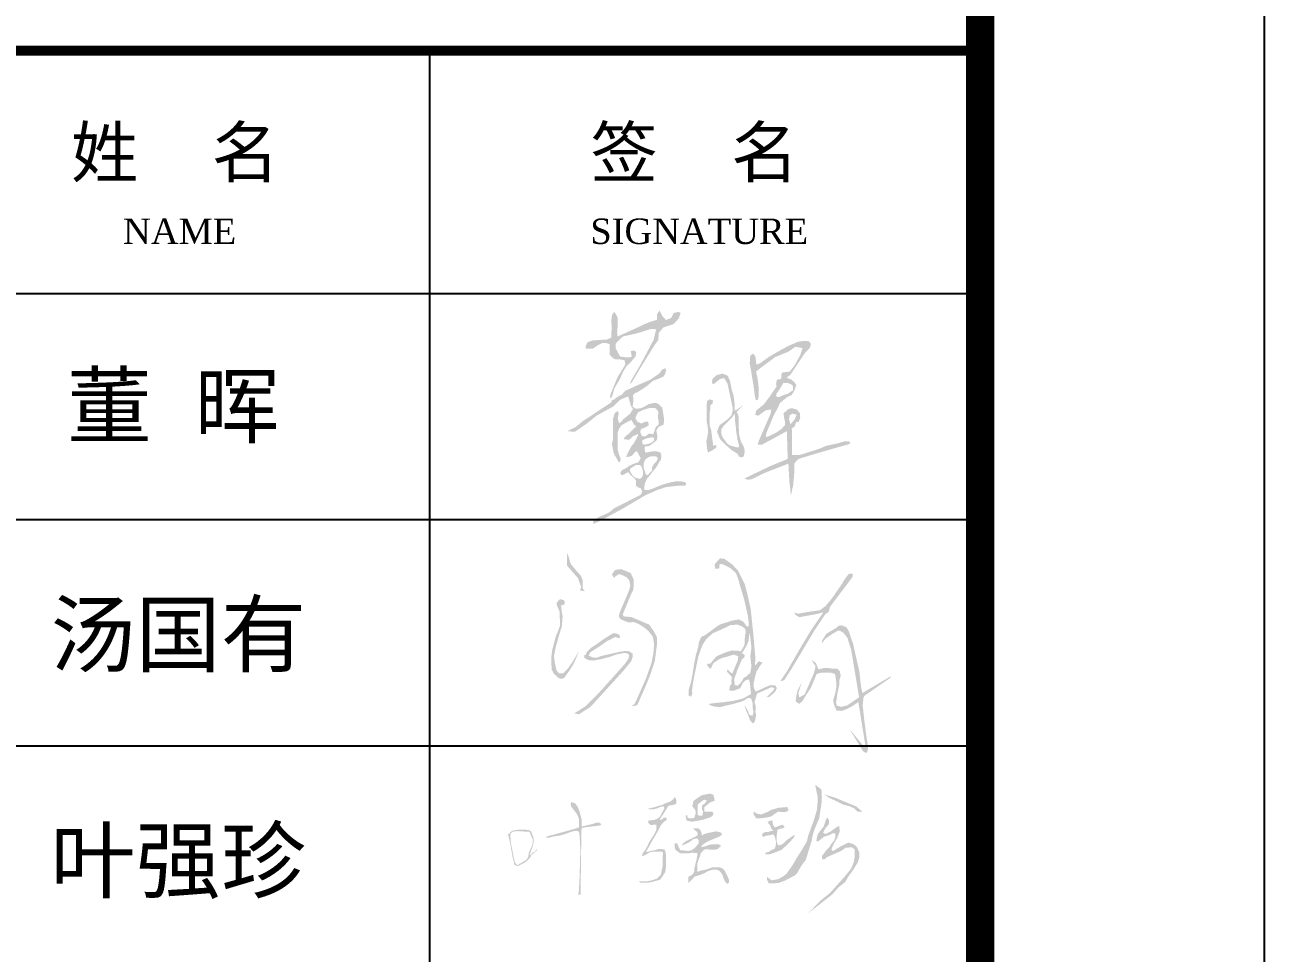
# Model space of a CAD drawing. Extents: x -2746917 to -971774, y -3334247 to -3250358.
# Drawn here: x -2190024 to -2185663, y -3306468 to -3303200 of the extents above; entities that cross this region are included whole.
import ezdxf

# ---------------------------------------------------------------- set-up
doc = ezdxf.new("R2010")
doc.units = 0
doc.header["$LTSCALE"] = 1000
doc.header["$MEASUREMENT"] = 0
doc.layers.get('0').update_dxf_attribs({"linetype": 'CONTINUOUS'})
for name, color, linetype in [('HATCH', 254, 'CONTINUOUS'), ('PUB_TEXT', 7, 'CONTINUOUS'), ('PUB_TITLE', 4, 'CONTINUOUS')]:
    doc.layers.add(name, color=color, linetype=linetype)
doc.layers.add('yichutu', color=7, linetype='CONTINUOUS', true_color=0xffffff, plot=False)
doc.styles.add('GHF', font='times.ttf')
doc.styles.add('STYLE1', font='simhei.ttf', dxfattribs={"width": 0.8})

# ---------------------------------------------------------------- blocks, each defined once
blk = doc.blocks.new('yct-891-420-89100-42000-100-2004.0')
at = {"layer": 'yichutu', "color": 7, "true_color": 0xffffff}
blk.add_lwpolyline([(0, 0), (0, 42000), (89100, 42000), (89100, 0)], close=True, dxfattribs=at)
blk = doc.blocks.new('A$C28727B96')
at = {"layer": 'HATCH'}
h = blk.add_hatch(color=256, dxfattribs=at)
h.paths.add_polyline_path([(821, 7308.6), (826.8, 7290.3), (841.4, 7307.9), (848, 7323.5), (833.4, 7327.6), (824.1, 7322.1)], flags=16)
h.paths.add_polyline_path([(817.2, 7435.5), (801.9, 7436.1), (786, 7410.2), (776, 7396.6), (776, 7387.8), (784.8, 7385.5), (793.1, 7389), (803.9, 7393.7), (814.9, 7396.6), (828.4, 7405.5), (834.9, 7409), (834.9, 7422.5), (833.1, 7428.4)], flags=16)
h.paths.add_polyline_path([(719.2, 7504.8), (706.6, 7500.4), (702.9, 7529.6), (694.8, 7538.9), (684.8, 7532.1), (683, 7504.1), (687.3, 7481.1), (692.3, 7450), (696.6, 7425.1), (700.4, 7393.4), (704.1, 7374.7), (712.2, 7376.6), (714.7, 7390.9), (714.7, 7415.2), (712.8, 7433.2), (709.7, 7457.5), (706, 7470.5), (706.6, 7477.4), (771.9, 7526.5), (819.2, 7545.8), (844.1, 7563.2), (869, 7558.2), (860.9, 7533.9), (841, 7497.9), (824.2, 7476.1), (795.6, 7471.8), (793.1, 7449.4), (778.8, 7447.5), (775.7, 7432.6), (777.5, 7423.3), (753.3, 7387.8), (732.7, 7360.4), (706, 7338.7), (702.2, 7323.1), (713.4, 7320.6), (739, 7339.3), (758.9, 7342.4), (756.4, 7327.5), (714.7, 7231.7), (711, 7218), (725.3, 7218), (813.6, 7265.9), (816.7, 7168.2), (755.1, 7143.1), (674.8, 7104.4), (664.6, 7099.4), (674.3, 7095.3), (688.7, 7096.2), (734, 7118.4), (819, 7151.8), (822.2, 7092.2), (828, 7039.1), (835.8, 7076.7), (840.1, 7122.1), (840.1, 7152.6), (854.3, 7168.2), (917.5, 7187.4), (996.3, 7210.1), (1029.7, 7219.3), (1038.2, 7224.3), (1031.1, 7230.7), (1018.3, 7230.7), (994.9, 7223.6), (952.3, 7214.4), (928.8, 7204.4), (900.4, 7195.2), (870.6, 7185.3), (857.8, 7182.4), (832.3, 7181.7), (831.2, 7220.8), (832.3, 7258.4), (830.9, 7275.4), (842.2, 7283.9), (845.8, 7297.4), (855.7, 7299.5), (860.7, 7313), (859.3, 7329.3), (848.6, 7342.1), (833.7, 7346.3), (826.6, 7346.3), (816.7, 7342.1), (801.7, 7328.6), (804.6, 7309.4), (807.4, 7297.4), (807.4, 7288.2), (794.6, 7273.3), (777.6, 7261.9), (752.8, 7249.1), (739.3, 7244.9), (741.4, 7259.1), (768, 7322.8), (780.2, 7345.2), (789.9, 7365.9), (817.1, 7387.5), (830.4, 7392.6), (840.5, 7409.9), (846.9, 7428.4), (839.4, 7438.8), (829.6, 7447.5), (812.8, 7454.4), (827.2, 7465.4), (839.3, 7484.5), (857.3, 7511.3), (872.7, 7534.7), (881.6, 7545.9), (893.3, 7558.1), (897.5, 7567.5), (897.5, 7574.9), (890.5, 7582.4), (875, 7583.8), (852.1, 7580.6), (835.3, 7573.1), (818.4, 7565.6), (788.9, 7549.7), (772.1, 7539.9), (749.8, 7526.9), (730.9, 7513.2)])
h.paths.add_polyline_path([(629.1, 7327.7), (621.8, 7315.1), (601.2, 7294.4), (590.1, 7283.4), (582.5, 7271.3), (582.5, 7258.7), (586.9, 7245.5), (597.1, 7231.5), (604.7, 7221.1), (616.8, 7214.2), (636.2, 7209.5), (644.4, 7209.5), (645.4, 7215.2), (639.9, 7235.3), (638.6, 7244.8), (635.5, 7264.2), (634.5, 7270), (634.5, 7277.8), (632.8, 7289.7), (630.8, 7306.7), (630.8, 7317.2)], flags=16)
h.paths.add_polyline_path([(553.8, 7430.3), (559.4, 7434.2), (578.5, 7449.6), (593, 7452.7), (604.8, 7433.1), (613.1, 7394.4), (622.4, 7351.1), (622.4, 7336.2), (618.5, 7321.4), (604, 7307), (576.4, 7286.6), (567.7, 7263.4), (578.5, 7238.2), (600.2, 7216), (618.8, 7199.5), (641, 7185.6), (644.4, 7176.6), (655.6, 7172.8), (662.7, 7179.1), (665.2, 7194.9), (664, 7206.2), (659, 7217.5), (652.7, 7227), (648.6, 7241.6), (646, 7253.3), (644.8, 7266.7), (644.4, 7280), (644.4, 7297.9), (644.4, 7313.4), (640.2, 7328.8), (636.9, 7333.8), (645.2, 7342.1), (659.8, 7357.4), (639.7, 7342.8), (630.5, 7338.2), (630.2, 7358.8), (626, 7391.7), (620.6, 7408.4), (615.6, 7432.2), (613.1, 7444.7), (605.2, 7461.1), (588.4, 7468.3), (568.7, 7464), (562.2, 7460.2), (551.9, 7450), (550, 7438.9)])
h.paths.add_polyline_path([(547.2, 7270.3), (554.4, 7215), (565.6, 7217.1), (565.6, 7207.9), (551.3, 7198.2), (535.9, 7191), (532.9, 7203.3), (530.3, 7229.4), (535.9, 7259), (535.4, 7280.5), (531.9, 7297.4), (531.3, 7331.6), (531.3, 7356.2), (532.9, 7372.5), (543.1, 7377.7), (553.9, 7374.1), (551.8, 7362.8), (544.1, 7356.7), (544.1, 7342.4), (542.1, 7329.6), (541.6, 7306.6), (542.1, 7285.6)])
h.paths.add_polyline_path([(330.4, 7118.8), (323.5, 7110.5), (317, 7114.7), (315, 7121), (312.8, 7127.9), (310.6, 7134.4), (309.5, 7140.9), (309.5, 7145.4), (310.1, 7152.2), (311.2, 7157.1), (314.1, 7163.5), (316.6, 7167.3), (322, 7171.3), (327.9, 7174.6), (333.9, 7176.9), (345.2, 7177.9), (348.4, 7177.9), (353.5, 7176.5), (356.3, 7175.1), (359.4, 7169.8), (357.4, 7164.9), (354.6, 7159.2), (349.4, 7154.2), (344.4, 7147.9), (339.5, 7137.9), (339.5, 7131.6), (338.3, 7126.8)], flags=16)
h.paths.add_polyline_path([(302, 7140.8), (297, 7147.4), (280.5, 7146.1), (273.3, 7140.8), (265.8, 7136.5), (261.1, 7131.5), (263, 7121.8), (266.7, 7116.2), (272.7, 7107.7), (281.1, 7101.8), (296.4, 7098.1), (301.7, 7101.5), (306.4, 7109), (307.4, 7118.7), (306.7, 7127.7)], flags=16)
h.paths.add_polyline_path([(333.5, 7243.5), (325.6, 7242.2), (311.9, 7237.3), (305.3, 7233.7), (304.5, 7228.2), (306.2, 7219.7), (314.9, 7218.6), (325.1, 7220.8), (336.3, 7224.9), (345.9, 7232.3), (346.7, 7241.1), (341.5, 7244.4)], flags=16)
h.paths.add_polyline_path([(299.2, 7293.6), (297, 7295.5), (287.7, 7298.8), (280.7, 7311.8), (283.5, 7319.7), (290, 7332.3), (306.3, 7339.7), (324, 7345.8), (336.6, 7348.1), (350.5, 7347.3), (356.3, 7341.5), (361.8, 7333.6), (360.4, 7321.9), (360.4, 7310.1), (362.3, 7300.3), (362.8, 7292.6), (362, 7288.3), (354.8, 7283.3), (350.8, 7277.3), (348.8, 7270.8), (346.9, 7264.1), (344.8, 7259.3), (342.4, 7254.7), (329.9, 7257.6), (328.2, 7257.6), (315.5, 7247.5), (309.2, 7247.5), (303.5, 7249), (300.4, 7255.4), (298.2, 7262.2), (298.7, 7268.2), (301.1, 7274.4), (304.2, 7274.4), (317.9, 7280.4), (321.7, 7283), (327.2, 7286.8), (327, 7291.2), (326.5, 7294.8), (324.1, 7299.6), (320.8, 7299.8), (317.2, 7299.8), (311.9, 7297.9), (304.7, 7293.6)], flags=16)
h.paths.add_polyline_path([(198.5, 7375), (195.4, 7367.1), (96.3, 7301.7), (69.8, 7279.9), (40.8, 7266.1), (67.2, 7263.4), (110.2, 7293.1), (144.5, 7320.9), (204.6, 7353.9), (225.8, 7375.7), (252.2, 7387.5), (255.5, 7387.5), (264.8, 7355.2), (272, 7344), (261.5, 7326.8), (237.7, 7307.6), (228.4, 7295.8), (222.5, 7295.1), (218.5, 7311.6), (221.8, 7326.8), (219.2, 7337.4), (207.9, 7329.4), (201.3, 7307), (201.3, 7284.5), (201.3, 7258.8), (202, 7237), (198, 7219.8), (204.6, 7187.5), (221.8, 7157.1), (227.8, 7157.1), (228.4, 7170.3), (222.5, 7184.8), (218.5, 7199.4), (217.8, 7223.8), (217.8, 7237), (217.8, 7260.8), (223.8, 7275.3), (232.4, 7287.2), (251.5, 7297.7), (266.7, 7305.7), (270.2, 7299.1), (274, 7291.8), (279.3, 7285.2), (284.6, 7283.9), (277.3, 7276.6), (268.1, 7268), (258.8, 7258.1), (244.3, 7246.9), (239, 7238.3), (258.1, 7235), (272, 7248.2), (289.2, 7255.5), (289.2, 7249.5), (275.3, 7223.8), (266.7, 7213.2), (256.8, 7194.7), (250.9, 7182.2), (248.2, 7173.6), (266.7, 7178.2), (281.9, 7194.7), (286.6, 7194.7), (299.1, 7170.3), (290.5, 7155.8), (281, 7153.8), (262.7, 7145.8), (241.7, 7132.4), (234.4, 7130.1), (227.6, 7119.5), (230.6, 7111.4), (239.8, 7112.6), (250.8, 7119.8), (254.6, 7121.7), (265, 7110.3), (277.5, 7099.6), (283.3, 7090.5), (283.3, 7072.5), (294, 7066.8), (300.6, 7064.2), (304.9, 7052.2), (299.7, 7042.1), (204.4, 6993.8), (187.8, 6979.5), (152.4, 6963.7), (132, 6951.7), (132, 6938.9), (162.2, 6953.2), (239.8, 6995.4), (295.6, 7028.5), (314.4, 7039.8), (334.8, 7048.8), (358.9, 7059.4), (377.8, 7065.4), (389.8, 7069.9), (395.1, 7069.9), (429.8, 7073.7), (455.4, 7074.4), (459.5, 7078.5), (458, 7084.8), (451.2, 7087.2), (442.1, 7089), (430, 7089.8), (422, 7089.2), (401.4, 7085), (390.3, 7081.5), (384.5, 7080.3), (369.5, 7075.3), (359.9, 7071.5), (354, 7069), (348, 7066.6), (346.1, 7065.9), (340.9, 7063.6), (334.3, 7061), (326.2, 7059), (319.6, 7059), (311.5, 7059), (311.7, 7066), (313.1, 7077.5), (314.7, 7084), (318.1, 7092.2), (322, 7099.5), (330.4, 7109.1), (337.1, 7118.6), (353.2, 7137.6), (361.4, 7151.1), (363.6, 7156.2), (369.7, 7163.7), (372.2, 7174), (371.1, 7184.8), (368.2, 7191.6), (355, 7194.8), (346.8, 7195.5), (329.2, 7193), (319.6, 7190.5), (314.9, 7192.3), (313.1, 7203.7), (313.5, 7209.8), (315.3, 7212.3), (325.6, 7212.7), (335.1, 7217.6), (349.2, 7228.9), (354.9, 7233.6), (358.3, 7241.5), (357, 7254.2), (354.7, 7266), (354.7, 7269.6), (362.7, 7281.3), (371.8, 7285.2), (380.6, 7289.7), (380.9, 7313.1), (377.3, 7336.7), (375.4, 7347.4), (367.9, 7355.9), (362.1, 7361.4), (353.6, 7365.6), (350.1, 7365.6), (328, 7361.4), (316.3, 7354.6), (302.3, 7347.1), (288.4, 7345.2), (281.6, 7345.2), (270.8, 7352.3), (273.6, 7373.1), (272.4, 7392.6), (278.5, 7399.6), (287.6, 7402.8), (319.5, 7423.5), (342.8, 7443.2), (362.5, 7450.5), (379.9, 7458.3), (385.4, 7467.9), (389.1, 7481.2), (385.9, 7487.2), (374.4, 7482.6), (368, 7473.4), (363.4, 7467.5), (352.4, 7460.6), (332.7, 7446.9), (310.3, 7437.3), (288.8, 7428.1), (267.2, 7418), (244.3, 7407.9), (232.9, 7394.2), (222.3, 7389.6), (210.9, 7382.3), (206.3, 7377.7)])
h.paths.add_polyline_path([(130.4, 7556), (122.1, 7556.3), (105.3, 7556.3), (105.3, 7564), (111.7, 7578.5), (129.4, 7585.4), (179.7, 7588.4), (195.5, 7595.2), (196.5, 7619.9), (197.4, 7635.6), (195.5, 7653.4), (198.4, 7676), (207.3, 7685.9), (218.1, 7666.2), (218.1, 7634.6), (216.2, 7613), (218.1, 7599.2), (292.1, 7632.7), (311.8, 7642.5), (338.4, 7652.4), (357.1, 7658.3), (357.1, 7678), (366, 7690.8), (374.9, 7672.1), (387.7, 7657.3), (406.4, 7664.2), (415.3, 7681.9), (433, 7685.9), (439.9, 7681.9), (433, 7662.2), (414.3, 7642.5), (378.8, 7630.7), (363, 7612), (361.1, 7586.4), (347.3, 7567.7), (300.9, 7492.8), (267.4, 7436.7), (261.5, 7432.2), (264, 7441.1), (297.6, 7498.7), (324.2, 7548.6), (344.4, 7587.2), (348.2, 7601.8), (353.9, 7624.6), (335.6, 7625.8), (300.1, 7614.4), (274.2, 7607.5), (236.8, 7599.3), (222.9, 7586.6), (211.5, 7574), (211.5, 7556.9), (219.7, 7541.7), (227.3, 7528.4), (248.2, 7525.9), (253.3, 7525.2), (267.8, 7527.8), (264.3, 7548), (276.1, 7550), (283.6, 7544.2), (281.1, 7529), (269.1, 7514.5), (249.5, 7494.9), (238.1, 7476.5), (226, 7449.3), (207, 7417), (200.7, 7394.2), (193.7, 7379.1), (191.2, 7391.1), (217.2, 7455), (245, 7500.6), (242.5, 7515.7), (223.5, 7518.9), (206.4, 7519.5), (193.7, 7530.9), (189.3, 7539.2), (190.6, 7556.9), (190.6, 7572.1), (177.3, 7576.5), (164.6, 7576.5), (146.2, 7567), (139.3, 7561.9)])
h = blk.add_hatch(color=256, dxfattribs=at)
h.paths.add_polyline_path([(993.5, 6563.8), (987.5, 6560.5), (968.6, 6549.2), (949.7, 6535.6), (936.5, 6518.4), (938.8, 6530.9), (952.5, 6552.9), (985.9, 6572.4), (995, 6580.5), (1005.8, 6582.9), (1024.3, 6575.1), (1032.3, 6560.2), (1038.2, 6541.2), (1046.4, 6518.7), (1069, 6418.5), (1074.5, 6366.9), (1079.4, 6344.2), (1179.9, 6403.6), (1177.6, 6397.7), (1086.3, 6334.3), (1082.9, 6325.9), (1080.6, 6300.3), (1085.8, 6250.7), (1091.5, 6206.6), (1099.2, 6155), (1098.1, 6139.5), (1092.1, 6132.9), (1081.4, 6140), (1034, 6217.1), (1081.5, 6160.3), (1089.6, 6162.2), (1065.2, 6312.6), (1044, 6297.9), (1024.8, 6288), (1007.5, 6281.3), (988.2, 6282.8), (980.6, 6300.5), (976.3, 6318), (984.7, 6346.3), (988.2, 6369.3), (986.7, 6389.7), (983.2, 6410.8), (966.2, 6416.4), (935.6, 6416.2), (918.3, 6411.2), (908.6, 6386.8), (897.3, 6361.3), (880, 6334.9), (868.2, 6315.2), (856.7, 6306.2), (844.7, 6314.4), (846.5, 6331.8), (851.3, 6353.6), (866, 6382.2), (854.4, 6344.5), (857.2, 6328.7), (875.9, 6338.8), (894.6, 6381.6), (907.7, 6411.5), (913.9, 6432.7), (913.6, 6440.7), (904.1, 6453.6), (901.1, 6460.4), (915.7, 6450.1), (920.5, 6438), (924.7, 6427.3), (943.6, 6432.2), (959.6, 6432.6), (975.9, 6429.5), (991.7, 6429.5), (1000.1, 6420.5), (1003.3, 6404.5), (998.8, 6391.6), (998.2, 6373.2), (992, 6346.3), (988.9, 6324.3), (986.8, 6310.4), (989.4, 6299.8), (1004.6, 6295.5), (1025.9, 6300.6), (1067.8, 6329.1), (1046.3, 6458.6), (1040.3, 6495.1), (1031.1, 6524), (1027.3, 6537.4), (1019.6, 6547.8), (1011.8, 6556.6), (999, 6564.3)])
h.paths.add_polyline_path([(1024.7, 6726.2), (1045.2, 6753.4), (1045.8, 6764.1), (1032.2, 6764.4), (1015.8, 6742.6), (1001.3, 6719.2), (971.1, 6675.5), (948.6, 6649.3), (929.4, 6635.5), (889.4, 6629.9), (854.2, 6623.4), (838.5, 6627.1), (846, 6617.9), (857, 6611.1), (923.6, 6623.2), (942.1, 6628.7), (897, 6562.6), (850.3, 6484.3), (813.9, 6420.7), (790.7, 6386.2), (804.2, 6389), (831.7, 6432), (911.2, 6565.2), (949.1, 6621.7), (960.6, 6629.6), (965.7, 6647.7)])
h.paths.add_polyline_path([(640.8, 6369.9), (630.4, 6372.4), (628.1, 6392.3), (639.5, 6425.2), (656.1, 6464.1), (664, 6469), (665.6, 6477.1), (660.4, 6481.8), (654.8, 6484.1), (665.1, 6499), (673.3, 6514.1), (678.6, 6527.7), (682.5, 6556.5), (684.9, 6542), (688.9, 6503), (684.9, 6472.6), (688.9, 6439.1), (685.1, 6415.7), (671.9, 6403.1), (661.7, 6397.9), (657.7, 6389.2), (649.4, 6377.9)], flags=16)
h.paths.add_polyline_path([(577.2, 6788.4), (573.3, 6782.2), (561.2, 6781.9), (559.3, 6796.6), (568.3, 6807.6), (578.2, 6818.2), (593.8, 6816.7), (620.8, 6797.1), (640.7, 6776.7), (665.6, 6726.8), (674.9, 6691.5), (686.1, 6641.3), (695.5, 6553.4), (703, 6465.6), (701, 6440.3), (715.4, 6456.3), (727.4, 6451), (718.1, 6438), (706.5, 6419.6), (701.4, 6400.1), (696.9, 6379.4), (697.5, 6361.3), (704.2, 6349.3), (744.6, 6367.7), (757.4, 6372.1), (773.2, 6371), (778.3, 6361.7), (774.4, 6351.7), (766, 6342.5), (753.2, 6331.3), (741.4, 6329.3), (751.9, 6338.7), (764, 6350.6), (769.9, 6360.3), (760.4, 6365.2), (708.8, 6342.2), (705.1, 6330.1), (699.9, 6312.4), (704.5, 6295.5), (703, 6278.6), (705.3, 6265.5), (702.7, 6251.9), (699.7, 6241.8), (694.4, 6236.9), (683.2, 6248.9), (680.3, 6259.4), (673.4, 6275.4), (669.1, 6287), (663.1, 6303), (675.7, 6283.4), (680.7, 6268.7), (691.7, 6263.4), (696.1, 6274.3), (693.6, 6292.8), (693.1, 6309.4), (687.6, 6325.3), (677.1, 6327.1), (665.5, 6319.5), (655.1, 6314.6), (633.7, 6308.1), (618.9, 6304.1), (600.4, 6300.2), (578.9, 6294.6), (558.5, 6296.6), (543.7, 6301.1), (539.4, 6305.6), (549.7, 6307.7), (571.8, 6310.1), (593.9, 6312.2), (626.3, 6316.7), (659.8, 6325), (687.7, 6340.8), (685.4, 6358.6), (683.8, 6379.5), (679.9, 6392.3), (667.6, 6388.7), (658.7, 6379.1), (649.6, 6361.1), (625.8, 6352.2), (611.3, 6352.3), (612.5, 6367.4), (620, 6379), (617.6, 6386.1), (620.4, 6399.1), (613.6, 6407.9), (603, 6419.2), (604.8, 6427.4), (614.5, 6417.4), (621.6, 6412.7), (641, 6459.1), (642.5, 6473.6), (628.3, 6479.3), (616.9, 6476.7), (600.5, 6471), (587.8, 6468.6), (574, 6462.3), (563, 6454.9), (555.9, 6450.1), (550.8, 6440.9), (547.3, 6431.9), (543.1, 6429.8), (533.2, 6440.4), (534.6, 6447.4), (543.8, 6447), (555, 6460.9), (565.6, 6473.2), (595.3, 6486.3), (619.6, 6494), (643.6, 6492.9), (651.1, 6490.4), (664.4, 6512), (665.1, 6531.5), (666.4, 6545.5), (668.6, 6559.3), (667.1, 6569.7), (658, 6577.6), (639.7, 6584.9), (615.1, 6583.4), (588.1, 6570.1), (552.7, 6554.5), (531.5, 6535.7), (516.2, 6512.6), (511.5, 6499.4), (502.3, 6473.9), (499, 6457.3), (488.5, 6407.3), (483.4, 6379.2), (480.1, 6355.6), (480.5, 6342.2), (476.5, 6331.1), (467.5, 6335.6), (468.4, 6356.9), (476.4, 6382.9), (482.2, 6414), (487.8, 6450.4), (493.6, 6478.2), (501.4, 6504.8), (504, 6522.1), (509.8, 6536.8), (513.5, 6542.4), (526.2, 6548.2), (576.3, 6584.9), (622.8, 6599.6), (645, 6603.4), (659.8, 6596), (666.5, 6586.7), (673.8, 6577.1), (680.1, 6582), (677.1, 6613.5), (663.4, 6673.6), (649.1, 6721.4), (642.4, 6745.5), (634.5, 6766.4), (615.4, 6783.6), (589.6, 6796.9), (578.6, 6799), (575.3, 6793.4)])
h.paths.add_polyline_path([(130.2, 6469.6), (116.2, 6475.6), (121.3, 6487.1), (156.5, 6509.8), (180.3, 6526.9), (202.8, 6538), (211.4, 6542.2), (218.8, 6537.8), (226, 6538.8), (226.3, 6546.1), (218.1, 6552.9), (203.1, 6555), (172.9, 6536.7), (142.6, 6514.9), (123.3, 6502.6), (110, 6489.1), (105.9, 6478.8), (101.4, 6477.7), (99.9, 6470.3), (104.8, 6465.1), (116.8, 6460), (133.2, 6458.5), (161.8, 6463.8), (190.5, 6471.5), (216.6, 6480.6), (238.1, 6484.7), (246.7, 6485.3), (258.5, 6479.5), (256.5, 6465.5), (243.1, 6446.2), (156, 6348.9), (105.5, 6298.2), (81.3, 6282.3), (65.2, 6272.9), (82.2, 6269.2), (123.7, 6296.6), (194.4, 6374.1), (239.9, 6424.4), (265.8, 6455.9), (270.7, 6470.8), (271.6, 6482.2), (259.6, 6490.6), (246.1, 6492.4), (225.4, 6489.4), (204.1, 6484.6), (173.2, 6477.5), (159.7, 6474.4), (144.6, 6468.4)])
h.paths.add_polyline_path([(215, 6758.3), (204.7, 6749.6), (198.1, 6762.4), (208.8, 6777.4), (230.9, 6780.3), (264, 6766.6), (274.6, 6743.7), (273.8, 6709.2), (263.6, 6687.6), (236.2, 6621.5), (239.1, 6613.9), (252.1, 6613), (267.4, 6611.2), (304.5, 6595.5), (329.2, 6585.1), (345.2, 6562), (356.5, 6540.6), (356.6, 6516.6), (349.3, 6457.8), (334.5, 6412.9), (317.4, 6370.1), (288.3, 6304), (279.3, 6298.4), (265.1, 6300.6), (276.6, 6303.8), (283.7, 6318), (317.6, 6394.7), (337.6, 6451.2), (344, 6485.6), (346.4, 6517.1), (341.5, 6542.8), (327.2, 6561.6), (311.7, 6575.1), (291.4, 6587.5), (275, 6594), (265, 6593.2), (256.5, 6592.6), (242.7, 6598.1), (230.6, 6603), (224.9, 6608.2), (222.2, 6616), (226.1, 6629.5), (257.8, 6704), (263, 6722.4), (258.6, 6740.9), (251.3, 6750.5), (238.5, 6757.5), (226.7, 6762.2), (221.9, 6761.9)])
h.paths.add_polyline_path([(21.4, 6632.3), (19.1, 6652.4), (30.2, 6655.5), (32.6, 6661.6), (28.9, 6671.2), (15.3, 6674.8), (2.7, 6660.7), (5.5, 6650.3), (14.1, 6629.5), (14.7, 6604.9), (15.1, 6581), (8.4, 6562.7), (-0.6, 6540.2), (-6.9, 6515.5), (-12, 6495.5), (-15, 6473.4), (-14.8, 6445.2), (-14.1, 6426.7), (-6.1, 6411.9), (10.6, 6397.1), (18.8, 6393.9), (29.5, 6396.9), (45.6, 6419), (61.2, 6443.4), (71.7, 6466.2), (81.5, 6490.8), (71.4, 6473.9), (63.4, 6460.3), (53.1, 6444.7), (41.6, 6428.2), (26.2, 6413), (12.3, 6413.2), (3.3, 6423.6), (-2.7, 6449.2), (-6, 6473.9), (0.8, 6508), (17.9, 6567.5), (21.6, 6576.9), (22.8, 6591.6), (24.5, 6613.9)])
h.paths.add_polyline_path([(40.2, 6792.5), (40.6, 6840.7), (47.9, 6816.3), (53.7, 6797.2), (66.1, 6783.1), (73.2, 6774), (88.8, 6757.1), (95, 6741.2), (94.8, 6727), (94.5, 6712.8), (102.9, 6702.3), (85.4, 6705.6), (90, 6717.2), (78.3, 6748.7)])
h = blk.add_hatch(color=256, dxfattribs=at)
h.paths.add_polyline_path([(330.2, 5935.1), (332.7, 5934.6), (344.1, 5934.9), (354.9, 5937.7), (369, 5943.2), (374.9, 5945), (379.9, 5944.9), (382.4, 5938.8), (377.9, 5929.7), (374.4, 5923.1), (368.8, 5911.7), (363.6, 5906.5), (357.4, 5901.6), (349, 5898.1), (341, 5897.1), (327.5, 5895.7), (325, 5888.4), (333.7, 5879.7), (354.2, 5881.1), (354.8, 5872.4), (353.9, 5861.3), (347.3, 5847.7), (338.9, 5835.2), (329.5, 5820.3), (322.9, 5805.4), (314.6, 5791.5), (305.9, 5779.6), (303.5, 5769.2), (316.7, 5774.8), (329.9, 5782.8), (339.6, 5785.6), (361.2, 5785.6), (365.7, 5785.9), (375.1, 5785.9), (378.1, 5781.4), (376.8, 5769.6), (376.8, 5746.4), (376.8, 5735), (373.7, 5722.3), (370.6, 5705.3), (357.5, 5691.7), (344.4, 5686.5), (324.3, 5681.7), (310.3, 5681.7), (291.5, 5681.7), (299.3, 5676.4), (316, 5676.4), (333.4, 5677.8), (367.1, 5686.9), (374.6, 5696.6), (379.8, 5704.9), (385.9, 5714.5), (388.6, 5736.8), (388.6, 5769.6), (387.7, 5778.3), (385.9, 5787.5), (382.9, 5793.6), (368.4, 5795.4), (361.9, 5794.9), (347, 5790.5), (335.2, 5788.8), (327.3, 5786.2), (317.7, 5784.4), (322.1, 5792.7), (329.1, 5804.1), (340, 5824.6), (358.8, 5856.5), (364.9, 5867.5), (370.2, 5878.8), (374.1, 5883.2), (383.3, 5892.8), (389, 5895.9), (391.2, 5899.8), (389, 5905.9), (381.1, 5905.9), (376.8, 5901.6), (368.4, 5896.8), (366.7, 5899.8), (378.1, 5917.2), (392.1, 5938.9), (396.7, 5947.1), (410.8, 5949.9), (421.1, 5952.4), (423.9, 5954.5), (425.3, 5964.7), (423.2, 5972.5), (418.2, 5978.5), (414.7, 5971.4), (405.9, 5963.7), (399.5, 5960.8), (387.8, 5956.6), (375.4, 5950.6), (359.5, 5946), (344.5, 5941.6), (322.9, 5936.5), (323.6, 5936.3), (324.6, 5936), (325.4, 5935.8), (327.4, 5935.4), (328.1, 5935.4)])
h.paths.add_polyline_path([(-34.1, 5838.1), (-31.4, 5839.1), (28.7, 5855.6), (67.4, 5866.2), (81.7, 5871.5), (81.7, 5883.3), (82.3, 5899.8), (77.6, 5912.7), (73.5, 5920.4), (65.8, 5930.4), (59.8, 5938.3), (54, 5945.1), (52.3, 5954.5), (56.4, 5960.4), (68.8, 5955.7), (76.4, 5945.7), (84.1, 5927.4), (87, 5915.7), (91.1, 5899.6), (91.1, 5879.7), (91.2, 5874.4), (114.7, 5879.7), (128.5, 5882.8), (141.8, 5887.4), (156, 5887.4), (160.7, 5879.7), (143.6, 5876.2), (111.2, 5872.7), (92.3, 5869.7), (90.6, 5858), (87.6, 5634.2), (79.4, 5634.2), (81.7, 5648.3), (84.4, 5698.9), (85.5, 5749.3), (87, 5793.9), (85.1, 5824.9), (84.6, 5837.4), (83.1, 5852.3), (79.4, 5858.4), (71.3, 5859.3), (60.5, 5857.4), (50.8, 5854.1), (34.4, 5848.4), (15.1, 5842.7), (-6.5, 5839.3), (-25.7, 5834.4), (-31.6, 5835.6), (-33.7, 5837.3)])
h.paths.add_polyline_path([(947.4, 5886.8), (951.1, 5899.2), (957.3, 5906), (962.2, 5895.5), (961.6, 5882.5), (949.8, 5868.9), (941.2, 5852.1), (950.5, 5848.4), (966.6, 5855.9), (990.1, 5873.2), (997.6, 5876.3), (1000.1, 5858.3), (995.7, 5846), (990.8, 5834.2), (980.8, 5817.5), (969.7, 5793.3), (975.9, 5787.7), (1000.7, 5803.2), (1029.8, 5818.1), (1049.7, 5811.3), (1060.2, 5802), (1068.9, 5782.1), (1068.9, 5765.4), (1062.7, 5747.4), (1046.6, 5720.8), (1031.7, 5701), (1018.7, 5678.7), (995.7, 5660.7), (973.4, 5635.3), (947.4, 5614.9), (926.8, 5598.7), (889.1, 5569), (931.2, 5613), (964.7, 5639.6), (995.7, 5674.3), (1014.3, 5694.8), (1039.7, 5725.8), (1049, 5748.1), (1052.8, 5771), (1052.1, 5793.9), (1042.2, 5801.3), (1020.5, 5799.5), (1004.4, 5788.3), (993.2, 5783.4), (965.3, 5771), (953.4, 5765.7), (949.2, 5760.5), (939.3, 5758), (937.2, 5766.6), (937.2, 5771), (945.5, 5781.5), (954.8, 5793.9), (962.9, 5801.3), (969.1, 5811.9), (979.6, 5824.9), (984.6, 5837.9), (984.6, 5850.9), (977.7, 5850.9), (969.7, 5848.4), (966, 5845.3), (944.3, 5838.5), (930.6, 5827.4), (923.7, 5821.7), (917.6, 5823.6), (919.5, 5837.3), (923.8, 5849.7), (935, 5863.9), (943.7, 5875.1)])
h.paths.add_polyline_path([(964.2, 5974.5), (945.2, 5987.4), (962.7, 5982.1), (984.3, 5975.5), (1015.9, 5962.3), (1057.4, 5945.1), (1079.8, 5926.6), (1062.3, 5926.6), (1050.1, 5938.8), (1036.4, 5944.9), (1011.3, 5951.7), (992.3, 5961.6)])
h.paths.add_polyline_path([(935.3, 6004.9), (913.2, 6021.6), (921.6, 5980.6), (921.6, 5957), (919.3, 5932.7), (908.7, 5897), (899.5, 5871.9), (888.5, 5841.5), (884.3, 5822.5), (868.4, 5795.2), (847.1, 5761.7), (834.1, 5738.9), (812.1, 5707.8), (801.4, 5699.4), (782.4, 5688.8), (760.4, 5685), (743.6, 5697.1), (743.6, 5688), (749.7, 5674.3), (764.2, 5674.3), (784.7, 5675.8), (807.5, 5684.2), (841.8, 5702.4), (849.4, 5709.3), (865.3, 5737.4), (880.5, 5757.2), (900.3, 5822.5), (906.4, 5851.4), (917.8, 5881), (927.7, 5903.8), (932.2, 5933.5), (935.3, 5954), (936.8, 5978.3)])
h.paths.add_polyline_path([(766.2, 5858.3), (757.5, 5869), (755.5, 5877.1), (748.8, 5885.2), (748.8, 5892.5), (762.2, 5896.6), (764.9, 5879.8), (771.6, 5871), (785.1, 5876.4), (798.5, 5881.1), (806.6, 5871.7), (797.2, 5867.7), (787.1, 5865.7), (781, 5863), (778.3, 5846.2), (777.7, 5823.4), (780.4, 5812.6), (784.4, 5807.9), (787.1, 5807.9), (799.2, 5812.6), (814.6, 5827.4), (834.8, 5841.5), (840.2, 5846.2), (840.2, 5838.8), (832.8, 5829.4), (820.7, 5816), (803.2, 5799.8), (795.1, 5792.4), (780.4, 5786.4), (753.5, 5776.3), (747.4, 5776.3), (737.3, 5776.3), (739.4, 5782.4), (749.4, 5785.1), (758.9, 5791.1), (770.9, 5796.5), (774.3, 5805.2), (775.7, 5818.7), (771.6, 5838.1), (765.6, 5846.9), (756.8, 5844.8), (751.6, 5843.6), (739.4, 5841.5), (729.3, 5837.5), (726.3, 5844.9), (729.3, 5851.6), (739.4, 5854.9), (748.1, 5854.9), (756.8, 5858.3)])
h.paths.add_polyline_path([(768.3, 5916.7), (758.9, 5910), (738, 5905.3), (713.1, 5902.6), (706.4, 5902.6), (697, 5915.4), (696.3, 5927.5), (709.1, 5919.4), (723.9, 5916.7), (743.4, 5924.8), (760.2, 5933.5), (783.7, 5940.2), (814.6, 5942.9), (820.7, 5931.5), (808.8, 5925.2), (797.2, 5925.2), (782.4, 5926.8)])
h.paths.add_polyline_path([(444.8, 5812.2), (447.3, 5808.3), (469.9, 5818.7), (484.2, 5829.8), (498.5, 5832.5), (502.7, 5826.6), (502.7, 5814.5), (490, 5799.1), (477.8, 5790.6), (466.2, 5788.5), (438.1, 5791.2), (432.3, 5803.9), (427.5, 5815), (418.5, 5815), (418.5, 5804.9), (421.7, 5792.2), (431.8, 5784.3), (440.8, 5779.5), (464.6, 5779.5), (478.4, 5782.2), (498, 5780.6), (498, 5770), (496.9, 5763.6), (494.3, 5752.5), (487.9, 5725.5), (487.9, 5714.9), (480, 5703.8), (466.7, 5697.5), (466.7, 5685.8), (466.7, 5675.2), (477.3, 5685.3), (489, 5698), (507.5, 5703.8), (523.4, 5710.2), (537.2, 5718.1), (555.7, 5722.9), (566.3, 5722.9), (576.9, 5718.1), (586.4, 5705.4), (592.3, 5688.5), (596.5, 5680.5), (603.4, 5672.1), (610.6, 5678), (610.3, 5686.4), (605.5, 5698), (599.2, 5710.2), (593.9, 5720.2), (589.6, 5725), (578, 5730.8), (565.3, 5730.8), (552, 5730.8), (529.8, 5722.9), (509.1, 5718.6), (498.5, 5714.4), (498.5, 5730.3), (498.5, 5744.6), (508, 5770.5), (511.7, 5782.2), (523.4, 5793.3), (532.4, 5793.8), (553.1, 5792.8), (561.5, 5792.8), (571.6, 5795.9), (580.1, 5803.9), (580.1, 5808.6), (573.2, 5811.8), (564.7, 5811.8), (553.1, 5811.8), (539.3, 5809.7), (527.1, 5804.9), (514.4, 5801.8), (511.7, 5804.4), (521.8, 5813.9), (538.8, 5823.5), (568.4, 5835.6), (582.2, 5842), (585.4, 5848.9), (581.1, 5853.1), (567.4, 5857.3), (565.3, 5857.3), (535.1, 5851.5), (521.3, 5847.3), (513.3, 5842), (513.3, 5851), (509.6, 5861.6), (503.3, 5867.4), (493.7, 5867.9), (483.1, 5867.9), (492.7, 5859.5), (498.8, 5854), (500.1, 5844.1), (492.7, 5839.3), (476.8, 5831.4), (459.3, 5823.5), (447.7, 5814.5)])
h.paths.add_polyline_path([(531.9, 5965.7), (522.6, 5969), (507.3, 5958.3), (499.9, 5950.4), (499.9, 5941.2), (499.9, 5927.2), (499.9, 5914.7), (508.2, 5912.4), (516.1, 5912.9), (518.9, 5926.8), (514.7, 5936.1), (514.7, 5948.6), (525.4, 5955.5)], flags=16)
h.paths.add_polyline_path([(480.8, 5903.6), (487.4, 5904.4), (493.2, 5921.7), (491.1, 5933.3), (480.9, 5945.6), (485.3, 5965), (513.5, 5984.5), (543.8, 5990.3), (555.4, 5986), (559.7, 5965), (542.4, 5958.6), (523.6, 5942.7), (523.6, 5926.1), (551, 5926.1), (556.1, 5920.3), (552.5, 5913.1), (545.3, 5907.3), (517.1, 5897.9), (494, 5893.6), (479.5, 5891.4), (461.4, 5895), (457.8, 5908), (457.8, 5913.8), (463.2, 5913.3), (463.2, 5907.8), (468.3, 5903.6)])
h.paths.add_polyline_path([(-169.6, 5850.8), (-167.2, 5844.3), (-161.9, 5823.8), (-158.9, 5808.8), (-155.9, 5791.3), (-151.6, 5767.1), (-144.6, 5739.2), (-140.3, 5736.9), (-133, 5734.9), (-105.1, 5749.5), (-90.2, 5764.4), (-84.2, 5775), (-68, 5787.9), (-62.7, 5796.2), (-69.5, 5791.4), (-72.5, 5786.7), (-82.7, 5780.5), (-86.1, 5776.1), (-91.7, 5772), (-88.3, 5784.8), (-82.3, 5799.9), (-78.4, 5811.4), (-77.4, 5822.3), (-78.2, 5837), (-83.8, 5849.8), (-85.7, 5856.4), (-92.3, 5861.3), (-103.2, 5862.8), (-119.6, 5862.8), (-132.2, 5863), (-151.4, 5860), (-161.2, 5853.2), (-162.5, 5848.6), (-163.6, 5847.5), (-166.9, 5848.6)])
h.paths.add_polyline_path([(-152.2, 5856.2), (-160, 5847.2), (-157.4, 5815.7), (-152.9, 5793.8), (-149, 5771.9), (-143.9, 5749.4), (-135.5, 5737.8), (-104.5, 5755.8), (-96.8, 5766.1), (-94.2, 5782.2), (-81.3, 5811.2), (-80.7, 5829.8), (-92.3, 5855.6), (-134.2, 5858.2)], flags=16)
at = {"layer": 'PUB_TITLE', "color": 4}
for p, q in [((-443.7, 8605.6), (-443.7, 2238)), ((-3727.7, 7750.8), (1504.4, 7750.8)), ((-3727.7, 6954.9), (1504.4, 6954.9)), ((-3727.7, 6158.9), (1504.4, 6158.9))]:
    blk.add_line(p, q, dxfattribs=at)
at = {"layer": 'PUB_TITLE'}
blk.add_lwpolyline([(-86606.5, -4276.4), (-86606.5, 37723.6), (2493.5, 37723.6), (2493.5, -4276.4)], close=True, dxfattribs=at)
at = {"layer": 'PUB_TITLE', "const_width": 100}
blk.add_lwpolyline([(1493.5, -3276.4), (1493.5, 36723.6), (-85893.3, 36723.6), (-85893.3, -3276.4), (1493.5, -3276.4)], dxfattribs=at)
at = {"layer": 'PUB_TITLE', "color": 4, "const_width": 35.2}
blk.add_lwpolyline([(-3727.7, 2238), (1504.4, 2238), (1504.4, 8605.6), (-3727.7, 8605.6)], close=True, dxfattribs=at)
at = {"layer": 'PUB_TEXT'}
for s, height, style, p in [('姓', 174.1, 'STYLE1', (-1705.9, 8160.4)), ('名', 174.1, 'STYLE1', (-1210.6, 8160.4)), ('签', 174.1, 'STYLE1', (122.2, 8160.4)), ('名', 174.1, 'STYLE1', (617.5, 8160.4)), ('NAME', 89.55, 'GHF', (-1522.4, 7924.8)), ('SIGNATURE', 89.55, 'GHF', (122, 7924.8)), ('董 晖', 220, 'STYLE1', (-1720.5, 7245.6)), ('汤国有', 220, 'STYLE1', (-1778.5, 6441.3)), ('叶强珍', 220, 'STYLE1', (-1778.5, 5645.4))]:
    blk.add_text(s, height=height, dxfattribs=dict(at, style=style)).set_placement(p)

msp = doc.modelspace()

# ---------------------------------------------------------------- block references
at = {"ltscale": 1.5}
msp.add_blockref('A$C28727B96', (-2188156.21, -3311896.69), dxfattribs=at)
at = {"layer": 'yichutu'}
msp.add_blockref('yct-891-420-89100-42000-100-2004.0', (-2274762.74, -3316173.05), dxfattribs=at)

doc.saveas('drawing.dxf')
